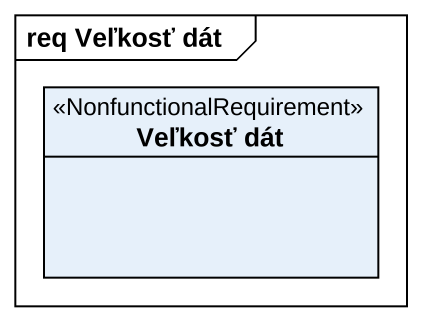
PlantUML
@startuml
mainframe req Veľkosť dát
hide circle
hide empty members
class "Veľkosť dát" as Veľkosť_dát <<NonfunctionalRequirement>>
@enduml
